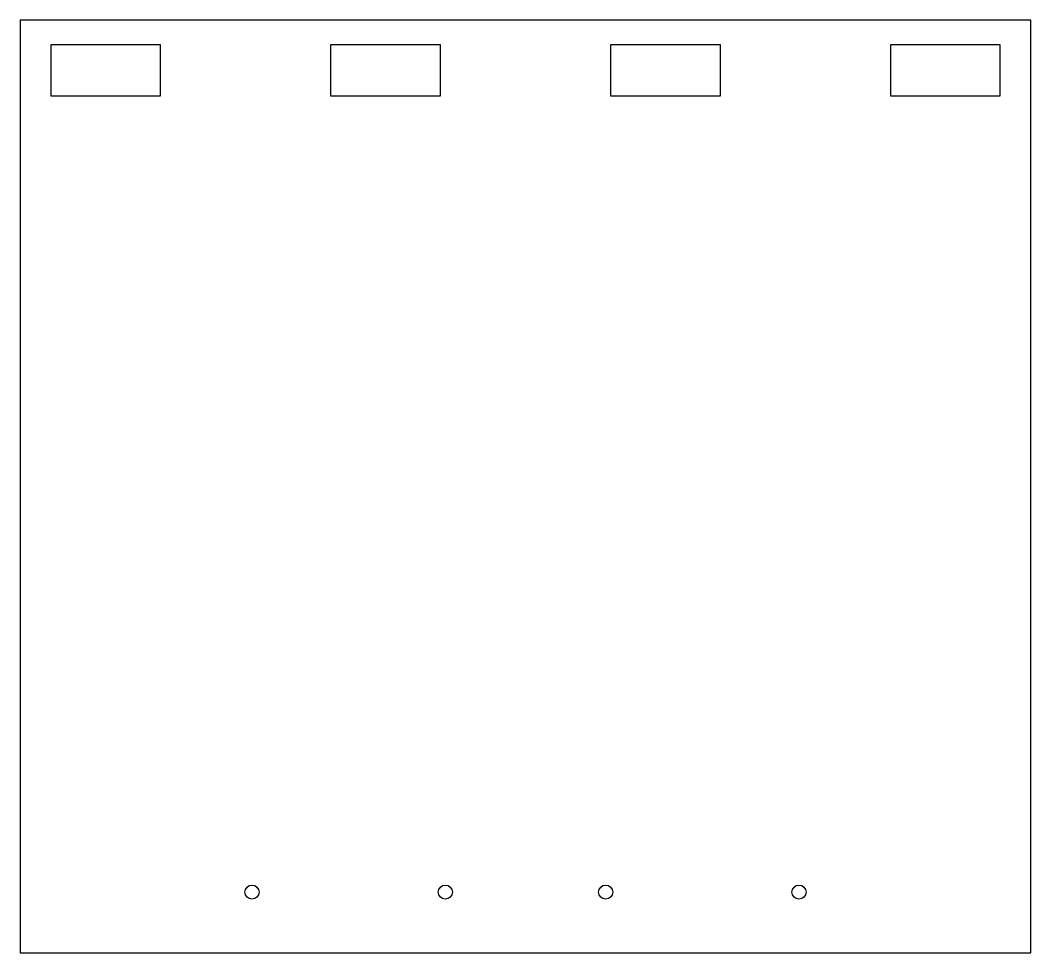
# Model space of a CAD drawing. Header units: millimetres. Extents: x -52.2 to 37.7, y -4.9 to 78.1.
import ezdxf

# ---------------------------------------------------------------- set-up
doc = ezdxf.new("R2010")
doc.units = ezdxf.units.MM

msp = doc.modelspace()

# ---------------------------------------------------------------- linework, layer by layer
for points in [[(-52.242, 78.1), (-52.242, -4.9), (37.658, -4.9), (37.658, 78.1)], [(-39.779, 71.35), (-49.492, 71.35), (-49.492, 75.95), (-39.779, 75.95)], [(-24.596, 75.95), (-14.883, 75.95), (-14.883, 71.35), (-24.596, 71.35)], [(0.3, 75.95), (10.013, 75.95), (10.013, 71.35), (0.3, 71.35)], [(25.196, 75.95), (34.908, 75.95), (34.908, 71.35), (25.196, 71.35)]]:
    msp.add_lwpolyline(points, close=True)
for centre in [(-31.622, 0.5), (-14.422, 0.5), (-0.162, 0.5), (17.038, 0.5)]:
    msp.add_circle(centre, 0.625)

doc.saveas('drawing.dxf')
